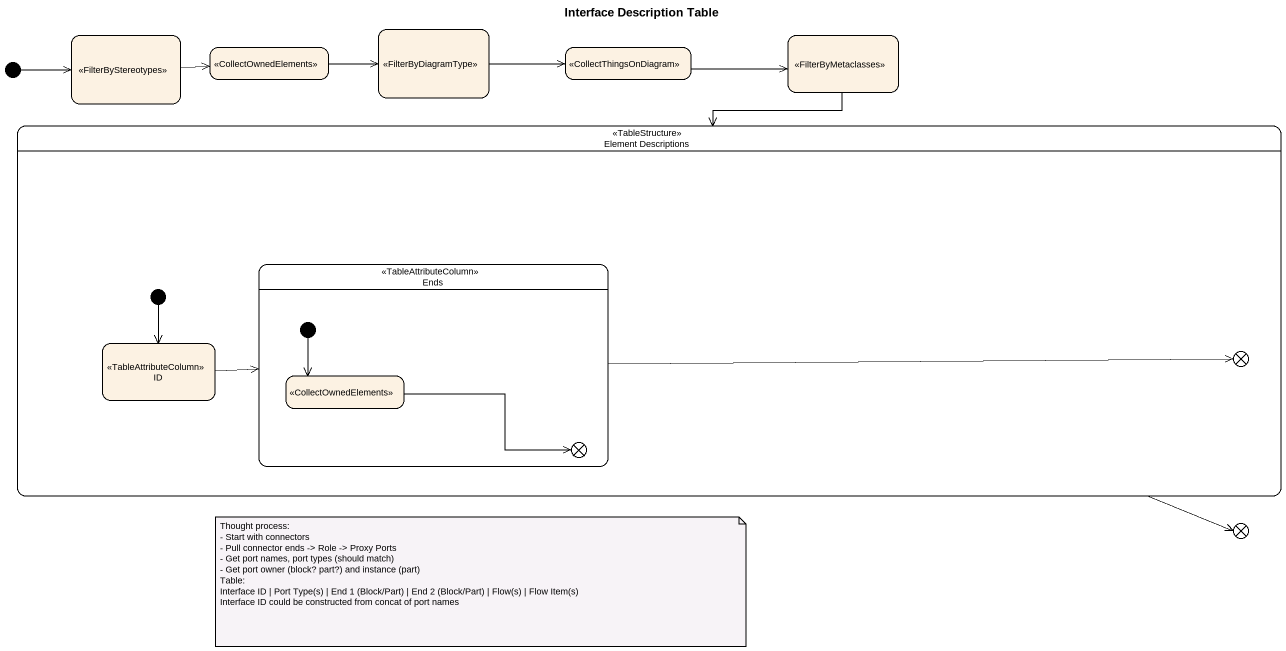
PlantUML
@startuml
title Interface Description Table
hide empty description
state " " as state1 <<FilterByStereotypes>>
state " " as state2 <<CollectOwnedElements>>
state " " as state3 <<FilterByDiagramType>>
state " " as state4 <<CollectThingsOnDiagram>>
state " " as state5 <<FilterByMetaclasses>>
state "Element Descriptions" as Element_Descriptions <<TableStructure>> {
  state Ends <<TableAttributeColumn>> {
    state " " as state6 <<CollectOwnedElements>>
    state flowfinal2 <<end>>
    [*] --> state6
  }
  state ID <<TableAttributeColumn>>
  state flowfinal1 <<end>>
  [*] --> ID
}
state flowfinal3 <<end>>
[*] -right-> state1
state1 -right-> state2
state2 -right-> state3
state3 -right-> state4
state4 -right-> state5
state5 --> Element_Descriptions
Element_Descriptions -right-> flowfinal3
Ends -right-> flowfinal1
ID -right-> Ends
state6 -right-> flowfinal2
note as N1
  Thought process:
  - Start with connectors
  - Pull connector ends -> Role -> Proxy Ports
  - Get port names, port types (should match)
  - Get port owner (block? part?) and instance (part)
  Table:
  Interface ID | Port Type(s) | End 1 (Block/Part) | End 2 (Block/Part) | Flow(s) | Flow Item(s)
  Interface ID could be constructed from concat of port names
end note
@enduml
